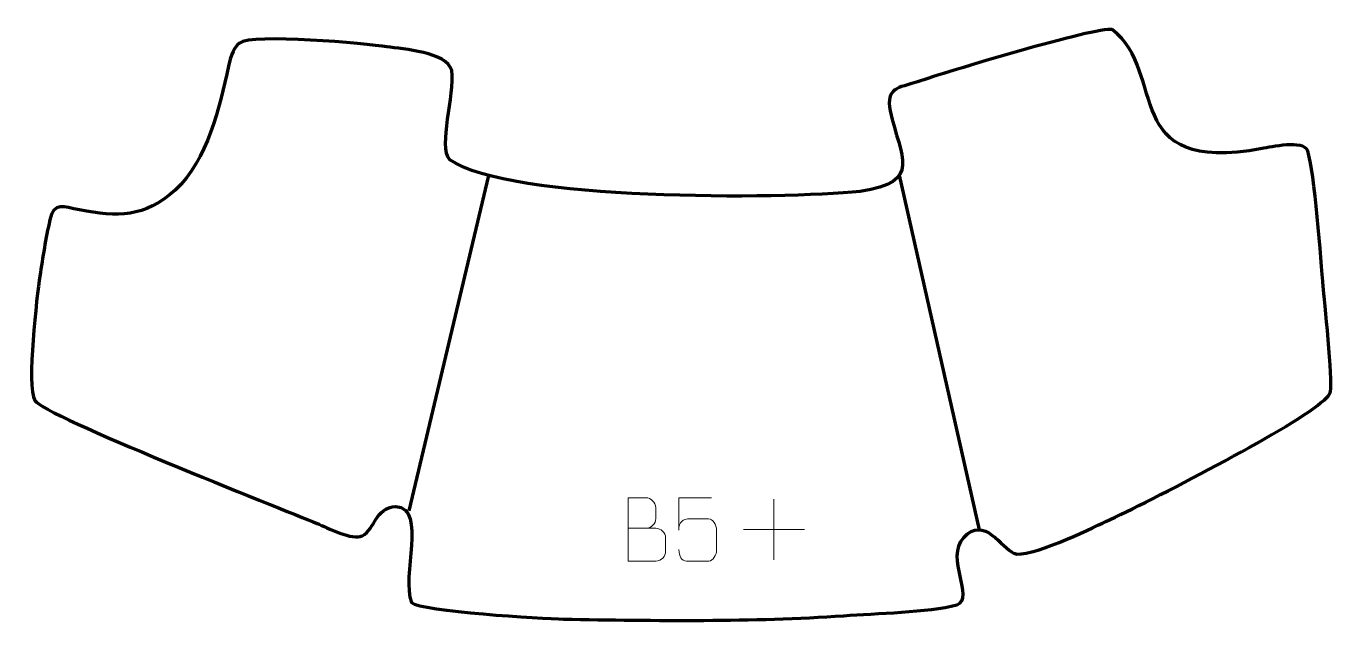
# Model space of a CAD drawing. Header units: millimetres. Extents: x -509 to 5, y 306 to 541.
import ezdxf

# ---------------------------------------------------------------- set-up
doc = ezdxf.new("R2010")
doc.units = ezdxf.units.MM
doc.header["$MEASUREMENT"] = 0
doc.layers.add('layer 1', color=7, linetype='Continuous')
doc.layers.add('layer 2', color=7, linetype='Continuous')

msp = doc.modelspace()

# ---------------------------------------------------------------- linework, layer by layer
at = {"layer": 'layer 1', "color": 142, "lineweight": 158}
for points in [[(-327.5438, 482.0862), (-327.5438, 482.0862), (-358.8891, 349.9785), (-358.8891, 349.9785)], [(-165.8832, 482.1517), (-165.8832, 482.1517), (-134.3999, 342.5339), (-134.3999, 342.5339)]]:
    msp.add_open_spline(points, degree=3, dxfattribs=at)
at = {"layer": 'layer 1', "color": 250, "lineweight": 9}
for points, knots in [([(-272.5861, 343.1569), (-268.9475, 343.1573), (-265.3604, 343.1573), (-261.721, 343.1569), (-261.721, 343.1569), (-259.7456, 343.1396), (-257.822, 341.4035), (-257.822, 339.3539), (-257.822, 339.3539), (-257.8224, 338.2253), (-257.8224, 335.1759), (-257.822, 334.047), (-257.822, 334.047), (-257.8044, 332.1891), (-259.3465, 330.1752), (-261.668, 330.1921), (-261.668, 330.1921), (-265.3078, 330.1925), (-268.9472, 330.1925), (-272.5861, 330.1921), (-272.5861, 330.1921), (-272.5861, 338.5104), (-272.5861, 346.8282), (-272.5861, 355.1457), (-272.5861, 355.1457), (-270.2124, 355.1457), (-267.8383, 355.1457), (-265.4641, 355.1457), (-265.4641, 355.1457), (-263.7833, 355.1633), (-261.6865, 353.2528), (-261.6688, 351.2904), (-261.6688, 351.2904), (-261.6692, 349.2243), (-261.6692, 349.0783), (-261.6688, 347.0118), (-261.6688, 347.0118), (-261.6515, 344.9457), (-263.506, 343.1396), (-265.516, 343.1569)], [0, 0, 0, 0, 0.09090909, 0.09090909, 0.09090909, 0.09090909, 0.18181818, 0.18181818, 0.18181818, 0.18181818, 0.27272727, 0.27272727, 0.27272727, 0.27272727, 0.36363636, 0.36363636, 0.36363636, 0.36363636, 0.45454545, 0.45454545, 0.45454545, 0.45454545, 0.54545455, 0.54545455, 0.54545455, 0.54545455, 0.63636364, 0.63636364, 0.63636364, 0.63636364, 0.72727273, 0.72727273, 0.72727273, 0.72727273, 0.81818182, 0.81818182, 0.81818182, 0.81818182, 1, 1, 1, 1]), ([(-239.8098, 355.1237), (-239.8098, 355.1237), (-252.6615, 355.1237), (-252.6615, 355.1237), (-252.6615, 355.1237), (-252.6612, 350.8931), (-252.6612, 346.6622), (-252.6615, 342.431), (-252.6615, 342.431), (-252.6618, 345.7411), (-251.0308, 346.8129), (-248.2188, 346.8734), (-248.2188, 346.8734), (-245.7792, 346.8737), (-243.3397, 346.8737), (-240.9005, 346.8734), (-240.9005, 346.8734), (-239.2507, 346.8802), (-237.7758, 344.4997), (-237.7473, 342.431), (-237.7473, 342.431), (-237.7476, 339.8437), (-237.7476, 337.2561), (-237.7473, 334.6684), (-237.7473, 334.6684), (-237.7011, 332.709), (-239.2005, 330.2727), (-240.8264, 330.2142), (-240.8264, 330.2142), (-242.7829, 330.2145), (-247.6779, 330.2145), (-249.6349, 330.2142), (-249.6349, 330.2142), (-251.4804, 330.2054), (-252.5875, 332.1702), (-252.6083, 334.7213)], [0, 0, 0, 0, 0.1, 0.1, 0.1, 0.1, 0.2, 0.2, 0.2, 0.2, 0.3, 0.3, 0.3, 0.3, 0.4, 0.4, 0.4, 0.4, 0.5, 0.5, 0.5, 0.5, 0.6, 0.6, 0.6, 0.6, 0.7, 0.7, 0.7, 0.7, 0.8, 0.8, 0.8, 0.8, 1, 1, 1, 1])]:
    msp.add_open_spline(points, degree=3, knots=knots, dxfattribs=at)
for points in [[(-215.204, 354.6579), (-215.204, 354.6579), (-215.204, 330.68), (-215.204, 330.68)], [(-227.1929, 342.6689), (-227.1929, 342.6689), (-203.215, 342.6689), (-203.215, 342.6689)]]:
    msp.add_open_spline(points, degree=3, dxfattribs=at)
at = {"layer": 'layer 2', "color": 242, "lineweight": 158}
msp.add_open_spline([(-367.4841, 532.69), (-361.1029, 531.7664), (-344.0329, 530.7582), (-341.9887, 523.4458), (-341.9887, 523.4458), (-340.4868, 513.5521), (-347.5222, 493.6996), (-342.6923, 488.187), (-342.6923, 488.187), (-319.3119, 471.9241), (-212.3249, 472.5868), (-181.3104, 475.7618), (-181.3104, 475.7618), (-156.5793, 479.6107), (-165.3102, 488.9156), (-169.5258, 507.4663), (-169.5258, 507.4663), (-171.1514, 516.681), (-166.4304, 516.3898), (-158.6716, 518.9758), (-158.6716, 518.9758), (-148.7603, 522.2387), (-88.0553, 540.855), (-82.0763, 539.4851), (-82.0763, 539.4851), (-59.7889, 522.2037), (-79.8277, 482.4088), (-23.1417, 492.6105), (-23.1417, 492.6105), (-19.7258, 493.2252), (-6.849, 496.1414), (-5.1848, 491.7855), (-5.1848, 491.7855), (-2.5276, 483.7607), (0.0648, 448.2354), (0.9313, 438.2482), (0.9313, 438.2482), (1.3029, 433.965), (4.7172, 400.958), (3.8149, 397.0859), (3.8149, 397.0859), (3.3778, 395.2099), (1.6805, 393.9733), (0.0483, 392.6158), (0.0483, 392.6158), (-13.5104, 381.3388), (-67.4121, 353.7835), (-84.6154, 345.7932), (-84.6154, 345.7932), (-90.8374, 342.9033), (-115.3821, 330.8735), (-120.8529, 333.3029), (-120.8529, 333.3029), (-125.4759, 335.3558), (-132.5735, 348.3115), (-140.4857, 339.5164), (-140.4857, 339.5164), (-148.0018, 331.1616), (-135.946, 315.9416), (-143.1985, 312.9904), (-143.1985, 312.9904), (-154.6013, 310.076), (-175.1364, 309.6453), (-187.6985, 308.7132), (-187.6985, 308.7132), (-223.4193, 306.2862), (-262.1129, 306.7252), (-298.0148, 307.3504), (-298.0148, 307.3504), (-306.3228, 307.6108), (-354.049, 310.3827), (-357.7832, 313.9682), (-357.7832, 313.9682), (-362.0419, 324.1128), (-351.5427, 350.9185), (-363.9865, 351.7247), (-363.9865, 351.7247), (-372.4285, 351.089), (-371.6575, 343.1746), (-377.2454, 340.1265), (-377.2454, 340.1265), (-380.8056, 338.1846), (-391.2484, 343.4586), (-394.891, 345.0309), (-394.891, 345.0309), (-409.1667, 350.9117), (-502.4965, 387.5018), (-505.9524, 393.3913), (-505.9524, 393.3913), (-509.4396, 399.3341), (-505.1674, 434.6054), (-504.0294, 442.4464), (-504.0294, 442.4464), (-502.9577, 449.8308), (-501.7102, 457.2822), (-500.108, 464.5716), (-500.108, 464.5716), (-498.5184, 471.6566), (-494.7446, 469.7056), (-488.504, 468.4885), (-488.504, 468.4885), (-473.2906, 465.6967), (-463.0501, 465.4031), (-450.7862, 476.3133), (-450.7862, 476.3133), (-437.9803, 488.3062), (-433.3979, 508.5023), (-429.8157, 525.0438), (-429.8157, 525.0438), (-428.7671, 529.886), (-427.4133, 532.6392), (-425.5484, 534.1588), (-425.5484, 534.1588), (-420.7877, 538.0384), (-375.0899, 533.9991), (-367.4841, 532.69)], degree=3, knots=[0, 0, 0, 0, 0.03333333, 0.03333333, 0.03333333, 0.03333333, 0.06666667, 0.06666667, 0.06666667, 0.06666667, 0.1, 0.1, 0.1, 0.1, 0.13333333, 0.13333333, 0.13333333, 0.13333333, 0.16666667, 0.16666667, 0.16666667, 0.16666667, 0.2, 0.2, 0.2, 0.2, 0.23333333, 0.23333333, 0.23333333, 0.23333333, 0.26666667, 0.26666667, 0.26666667, 0.26666667, 0.3, 0.3, 0.3, 0.3, 0.33333333, 0.33333333, 0.33333333, 0.33333333, 0.36666667, 0.36666667, 0.36666667, 0.36666667, 0.4, 0.4, 0.4, 0.4, 0.43333333, 0.43333333, 0.43333333, 0.43333333, 0.46666667, 0.46666667, 0.46666667, 0.46666667, 0.5, 0.5, 0.5, 0.5, 0.53333333, 0.53333333, 0.53333333, 0.53333333, 0.56666667, 0.56666667, 0.56666667, 0.56666667, 0.6, 0.6, 0.6, 0.6, 0.63333333, 0.63333333, 0.63333333, 0.63333333, 0.66666667, 0.66666667, 0.66666667, 0.66666667, 0.7, 0.7, 0.7, 0.7, 0.73333333, 0.73333333, 0.73333333, 0.73333333, 0.76666667, 0.76666667, 0.76666667, 0.76666667, 0.8, 0.8, 0.8, 0.8, 0.83333333, 0.83333333, 0.83333333, 0.83333333, 0.86666667, 0.86666667, 0.86666667, 0.86666667, 0.9, 0.9, 0.9, 0.9, 0.93333333, 0.93333333, 0.93333333, 0.93333333, 1, 1, 1, 1], dxfattribs=at)

doc.saveas('drawing.dxf')
